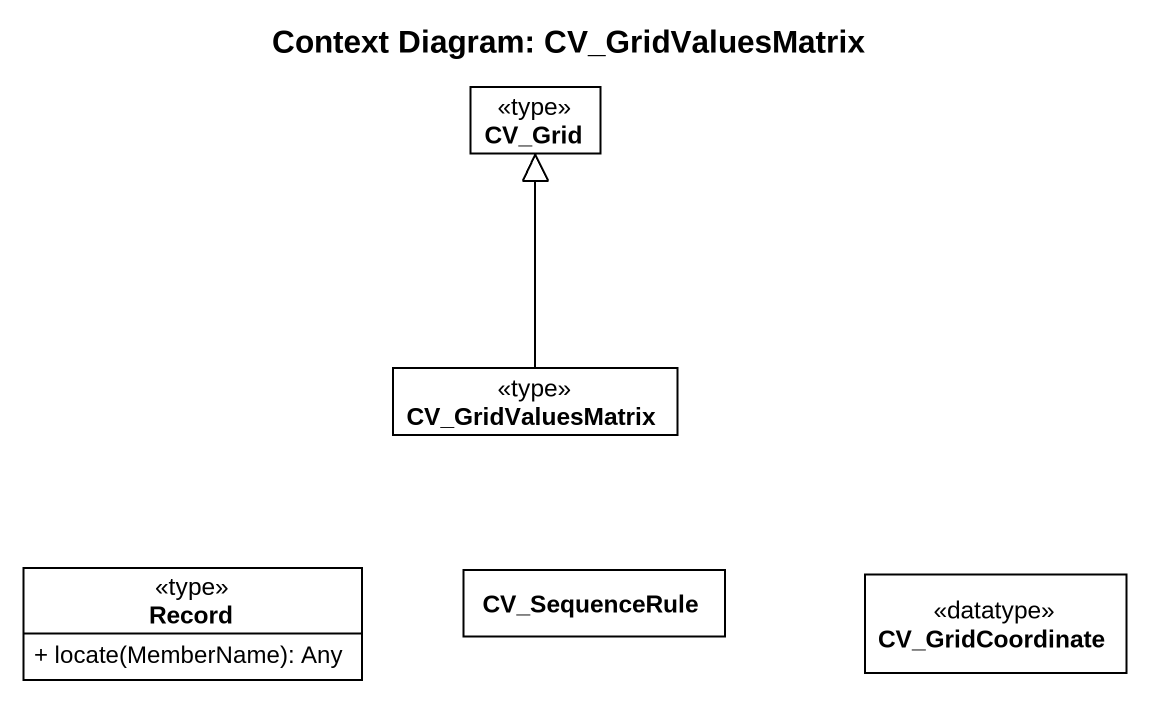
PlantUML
@startuml
title Context Diagram: CV_GridValuesMatrix
hide circle
hide empty members
skinparam classAttributeIconSize 0
class CV_Grid <<type>>
class CV_GridValuesMatrix <<type>>
class "Record" as Record_ <<type>> {
  + locate(MemberName): Any
}
class CV_SequenceRule
class CV_GridCoordinate <<datatype>>
CV_GridValuesMatrix -up-|> CV_Grid
@enduml
